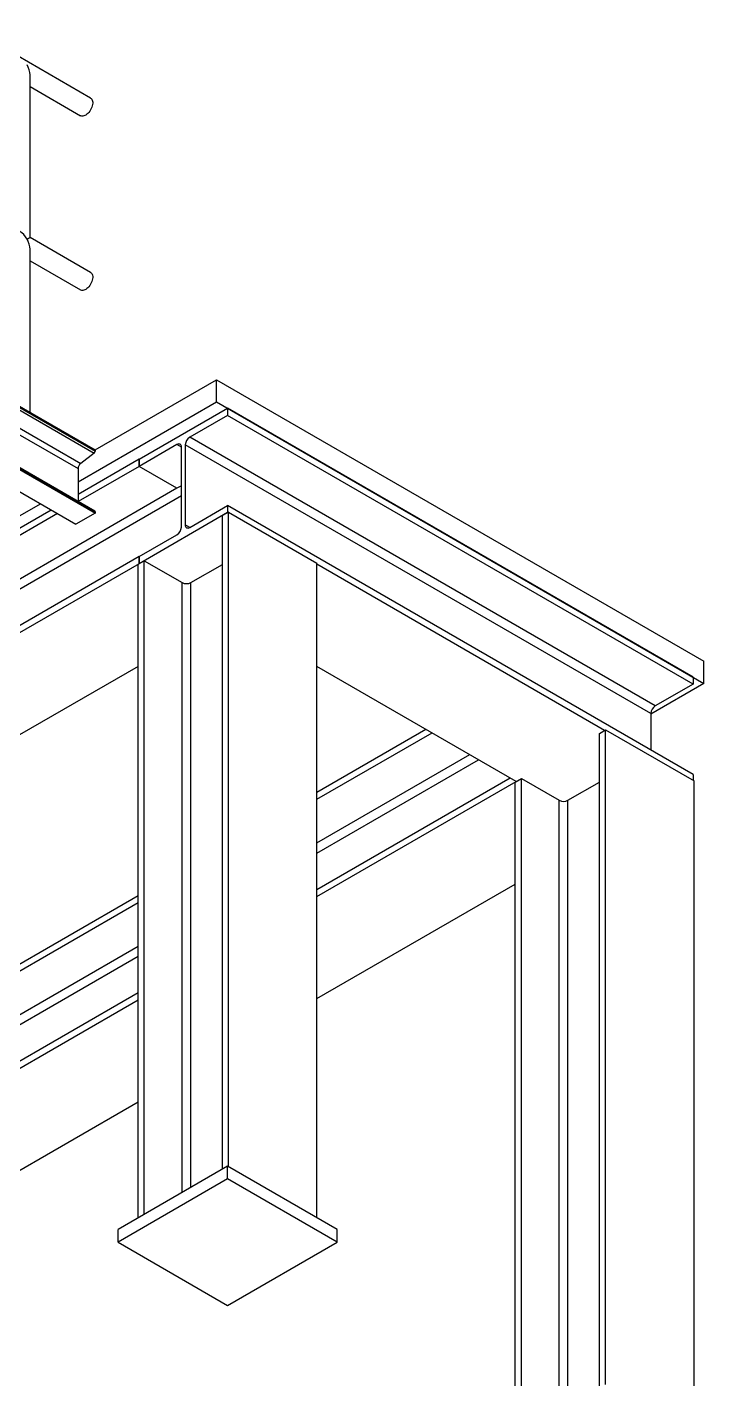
# Model space of a CAD drawing. Header units: inches. Extents: x -1490 to 2215, y -1057 to 1547.
# Drawn here: x 2171.1 to 2214.8, y -855.9 to -768.6 of the extents above; entities that cross this region are included whole.
import ezdxf

# ---------------------------------------------------------------- set-up
doc = ezdxf.new("R2010")
doc.units = ezdxf.units.IN
doc.header["$MEASUREMENT"] = 0

msp = doc.modelspace()

# ---------------------------------------------------------------- linework, layer by layer
at = {"color": 7, "linetype": 'Continuous', "lineweight": 25}
for p, q in [((2175.225, -773.207), (2167.286, -768.624)), ((2171.311, -782.199), (2171.311, -771.707)), ((2171.311, -772.466), (2174.568, -774.346)), ((2175.225, -784.459), (2171.311, -782.199)), ((2171.311, -793.495), (2171.311, -782.958)), ((2171.311, -783.717), (2174.568, -785.597)), ((2167.712, -791.418), (2175.515, -795.922)), ((2175.515, -795.922), (2183.356, -791.396)), ((2183.356, -792.825), (2183.356, -791.396)), ((2183.356, -791.396), (2214.822, -809.561)), ((2167.707, -791.657), (2175.45, -796.127)), ((2167.74, -791.513), (2175.515, -796.001)), ((2166.812, -792.74), (2174.412, -797.127)), ((2166.9, -792.359), (2174.583, -796.795)), ((2174.412, -797.988), (2183.356, -792.825)), ((2183.356, -792.825), (2214.822, -810.99)), ((2178.357, -796.527), (2184.063, -793.233)), ((2184.063, -793.69), (2181.62, -795.101)), ((2184.063, -793.233), (2184.063, -793.69)), ((2214.115, -810.582), (2184.063, -793.233)), ((2214.115, -811.039), (2184.063, -793.69)), ((2180.8, -795.574), (2178.357, -796.984)), ((2181.083, -795.737), (2180.8, -795.574)), ((2181.083, -800.906), (2181.083, -795.737)), ((2181.337, -795.59), (2181.337, -800.759)), ((2211.389, -812.939), (2181.337, -795.59)), ((2211.672, -812.449), (2181.62, -795.101)), ((2175.492, -799.876), (2169.102, -796.187)), ((2169.148, -796.25), (2175.515, -799.926)), ((2169.176, -796.346), (2175.515, -800.005)), ((2178.357, -796.527), (2174.412, -798.804)), ((2175.45, -796.127), (2174.583, -796.795)), ((2175.515, -795.922), (2175.515, -796.001)), ((2178.357, -796.527), (2178.357, -796.984)), ((2178.357, -796.984), (2178.357, -796.527)), ((2167.939, -797.06), (2174.278, -800.719)), ((2174.412, -797.127), (2174.412, -799.252)), ((2178.357, -796.984), (2174.42, -799.257)), ((2180.8, -798.395), (2178.357, -796.984)), ((2180.8, -798.395), (2178.357, -796.984)), ((2180.8, -798.395), (2137.009, -823.675)), ((2181.083, -798.231), (2180.8, -798.395)), ((2181.083, -798.885), (2134.566, -825.738)), ((2157.574, -807.708), (2171.979, -799.393)), ((2172.686, -799.801), (2157.574, -808.525)), ((2173.082, -800.029), (2157.574, -808.982)), ((2175.515, -800.005), (2174.278, -800.719)), ((2175.515, -799.926), (2175.515, -800.005)), ((2184.063, -799.969), (2178.357, -803.264)), ((2181.62, -800.922), (2184.063, -799.512)), ((2184.127, -799.933), (2183.731, -800.161)), ((2183.731, -842.352), (2183.731, -800.161)), ((2184.063, -799.512), (2184.063, -799.969)), ((2214.115, -816.861), (2184.063, -799.512)), ((2184.127, -842.197), (2184.127, -799.933)), ((2184.127, -799.933), (2189.833, -803.227)), ((2181.62, -800.922), (2181.337, -800.759)), ((2178.357, -802.806), (2180.8, -801.396)), ((2178.357, -802.806), (2134.566, -828.086)), ((2178.357, -802.806), (2178.357, -803.264)), ((2178.357, -803.264), (2178.357, -802.806)), ((2178.357, -803.264), (2134.566, -828.544)), ((2178.293, -803.3), (2178.689, -803.072)), ((2178.293, -845.491), (2178.293, -803.3)), ((2178.689, -845.263), (2178.689, -803.072)), ((2178.689, -803.072), (2181.132, -804.482)), ((2181.698, -804.482), (2183.731, -803.308)), ((2189.833, -845.491), (2189.833, -803.227)), ((2208.409, -814.024), (2189.833, -803.3)), ((2181.132, -843.852), (2181.132, -804.482)), ((2181.698, -843.526), (2181.698, -804.482)), ((2214.822, -810.99), (2214.822, -809.561)), ((2178.293, -809.889), (2140.336, -831.801)), ((2202.703, -817.318), (2189.833, -809.889)), ((2214.115, -810.582), (2214.115, -811.039)), ((2214.822, -810.99), (2211.389, -812.972)), ((2214.115, -811.039), (2211.672, -812.449)), ((2211.389, -812.939), (2211.389, -815.287)), ((2189.833, -818.011), (2196.868, -813.95)), ((2208.077, -814.216), (2208.473, -813.987)), ((2208.473, -856.251), (2208.473, -813.987)), ((2208.473, -813.987), (2214.179, -817.281)), ((2189.833, -818.468), (2197.264, -814.178)), ((2208.077, -856.407), (2208.077, -814.216)), ((2189.833, -821.289), (2199.707, -815.589)), ((2189.833, -821.942), (2200.273, -815.915)), ((2189.833, -824.29), (2202.307, -817.089)), ((2189.833, -824.747), (2202.703, -817.318)), ((2202.639, -817.355), (2203.035, -817.126)), ((2202.639, -859.546), (2202.639, -817.355)), ((2203.035, -859.317), (2203.035, -817.126)), ((2203.035, -817.126), (2205.478, -818.537)), ((2206.044, -818.537), (2208.077, -817.363)), ((2214.115, -816.861), (2214.115, -817.245)), ((2214.179, -859.546), (2214.179, -817.281)), ((2205.478, -857.907), (2205.478, -818.537)), ((2206.044, -857.58), (2206.044, -818.537)), ((2189.833, -831.336), (2202.639, -823.943)), ((2158.912, -835.862), (2178.293, -824.673)), ((2158.912, -836.319), (2178.293, -825.13)), ((2161.355, -837.729), (2178.293, -827.951)), ((2158.912, -839.793), (2178.293, -828.604)), ((2158.912, -842.141), (2178.293, -830.952)), ((2158.912, -842.598), (2178.293, -831.409)), ((2164.682, -845.856), (2178.293, -837.998)), ((2184.063, -842.16), (2176.992, -846.242)), ((2184.063, -842.977), (2184.063, -842.16)), ((2191.134, -846.242), (2184.063, -842.16)), ((2184.063, -842.977), (2176.992, -847.059)), ((2191.134, -847.059), (2184.063, -842.977)), ((2176.992, -847.059), (2176.992, -846.242)), ((2191.134, -847.059), (2191.134, -846.242)), ((2176.992, -847.059), (2184.063, -851.141)), ((2184.063, -851.141), (2191.134, -847.059))]:
    msp.add_line(p, q, dxfattribs=at)
at = {"color": 7, "linetype": 'Continuous', "lineweight": 25, "flags": 128}
for points in [[(2175.225, -773.207), (2175.264, -773.236), (2175.302, -773.28), (2175.331, -773.334), (2175.35, -773.398), (2175.36, -773.47), (2175.36, -773.548), (2175.35, -773.631), (2175.331, -773.718), (2175.302, -773.805), (2175.264, -773.892), (2175.219, -773.977), (2175.167, -774.057), (2175.109, -774.131), (2175.047, -774.198), (2174.981, -774.256), (2174.913, -774.303), (2174.846, -774.339), (2174.779, -774.364), (2174.715, -774.375), (2174.654, -774.374), (2174.599, -774.361), (2174.568, -774.346)], [(2175.225, -784.459), (2175.264, -784.487), (2175.302, -784.531), (2175.331, -784.585), (2175.35, -784.649), (2175.36, -784.721), (2175.36, -784.799), (2175.35, -784.883), (2175.331, -784.969), (2175.302, -785.057), (2175.264, -785.144), (2175.219, -785.228), (2175.167, -785.308), (2175.109, -785.383), (2175.047, -785.449), (2174.981, -785.507), (2174.913, -785.555), (2174.846, -785.591), (2174.779, -785.615), (2174.715, -785.627), (2174.654, -785.626), (2174.599, -785.612), (2174.568, -785.597)]]:
    msp.add_lwpolyline(points, dxfattribs=at)
at = {"color": 7, "linetype": 'Continuous', "lineweight": 25}
for centre, radius, start, end in [((2180.91, -795.709), 0.175, 350.78596, 129.20329), ((2181.952, -795.618), 0.615, 122.60548, 177.39452), ((2175.343, -795.993), 0.172, 308.37185, 357.10018), ((2174.865, -797.15), 0.453, 128.37185, 177.10018), ((2175.46, -799.921), 0.0552, 354.30246, 54.38536), ((2180.469, -800.878), 0.615, 302.60548, 357.39452), ((2181.51, -800.787), 0.175, 170.78596, 309.20329), ((2181.415, -803.936), 0.615, 242.60967, 297.39033), ((2212.004, -812.967), 0.615, 122.60548, 177.39452), ((2205.761, -817.991), 0.615, 242.60967, 297.39033)]:
    msp.add_arc(centre, radius, start, end, dxfattribs=at)
for centre, major_axis, ratio, start_param, end_param in [((2170.654, -771.327), (-0.465, 0.805), 0.577335, 3.92695, 4.712348), ((2170.654, -782.579), (-0.465, 0.805), 0.577335, 4.712348, 5.497828), ((2170.654, -782.579), (0.657, 0.38), 0.00007, 5.497747, 6.283145), ((2170.654, -782.579), (-0.465, 0.805), 0.577335, 3.92695, 4.712348)]:
    msp.add_ellipse(centre, major_axis=major_axis, ratio=ratio, start_param=start_param, end_param=end_param, dxfattribs=at)

doc.saveas('drawing.dxf')
